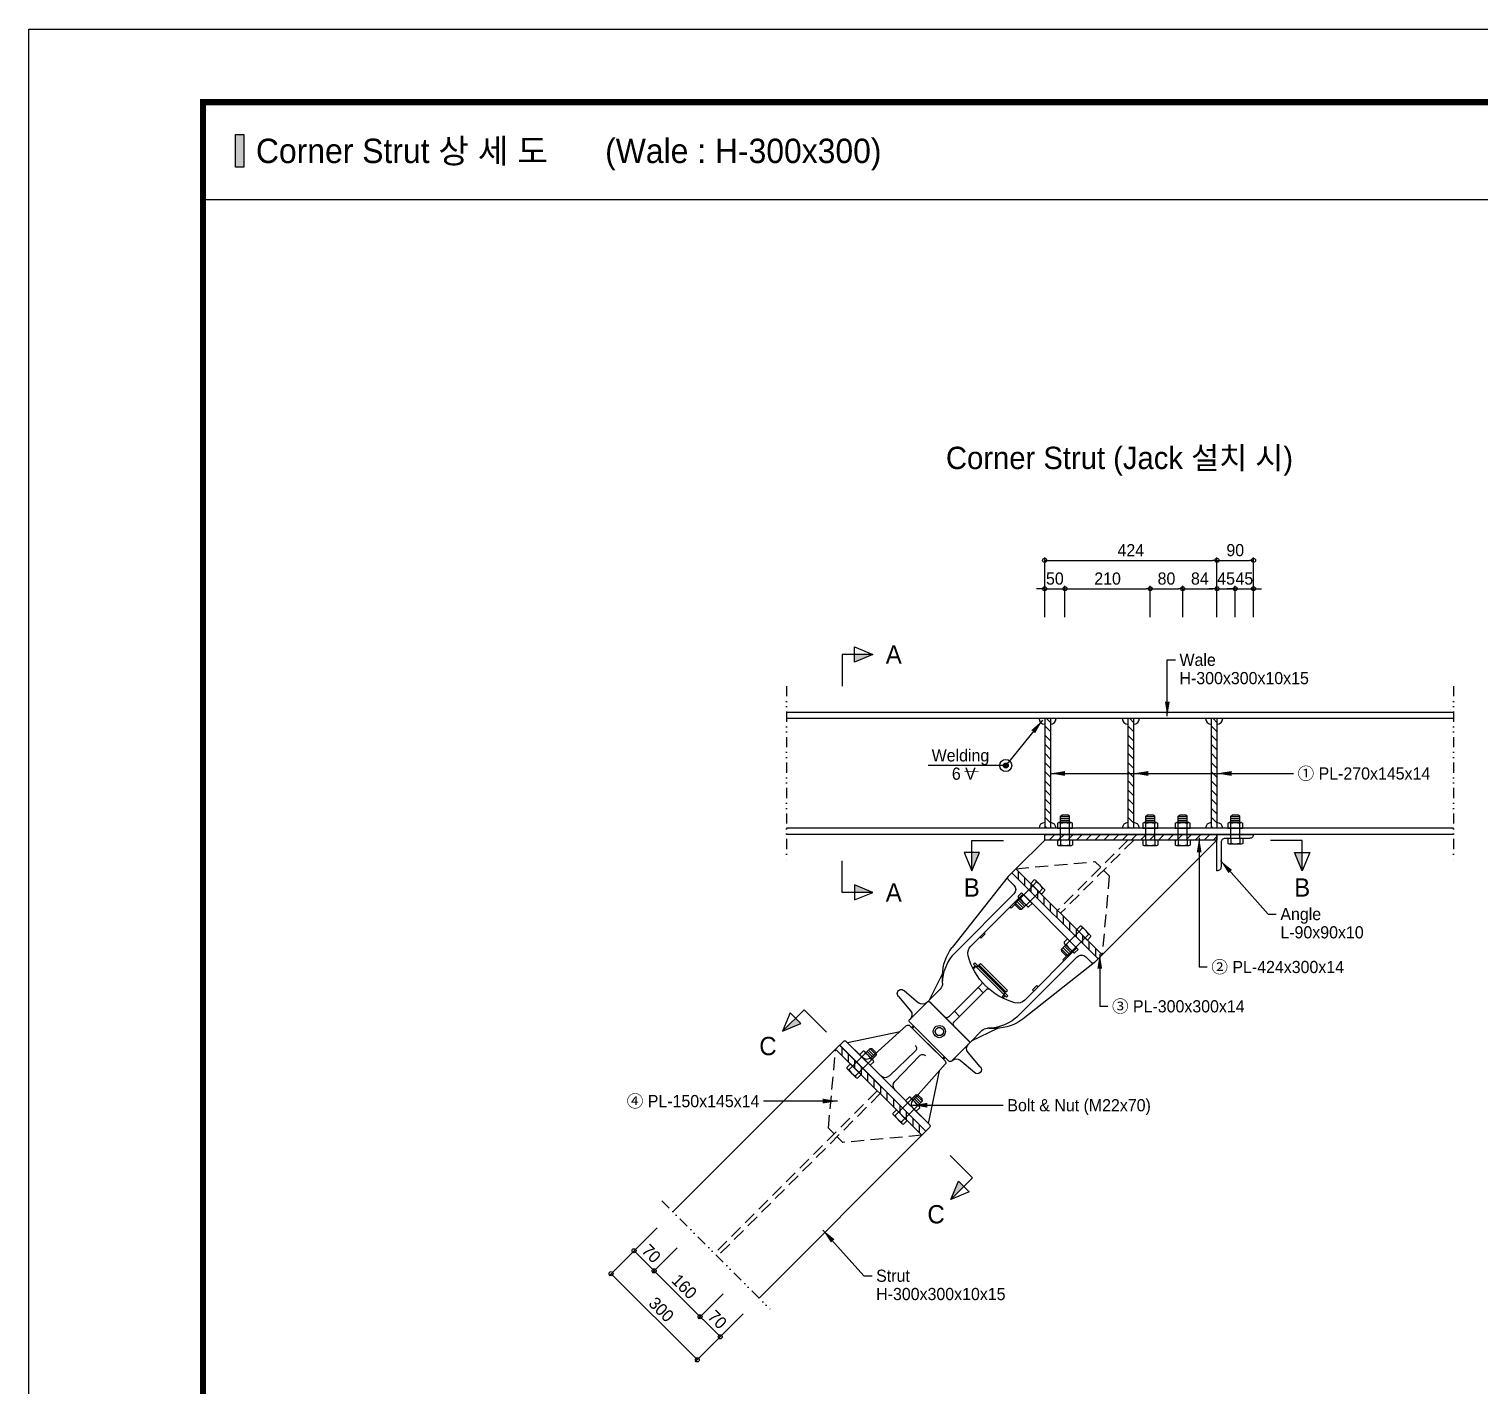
# Model space of a CAD drawing. Header units: millimetres. Extents: x 1073475 to 2890243, y -1340830 to -367733.
# Drawn here: x 2730453 to 2734023, y -371074 to -367733 of the extents above; entities that cross this region are included whole.
import ezdxf
from ezdxf.enums import TextEntityAlignment as Align

# ---------------------------------------------------------------- set-up
doc = ezdxf.new("R2010")
doc.units = ezdxf.units.MM
doc.header["$LTSCALE"] = 50
doc.header["$PDMODE"] = 3
doc.header["$PDSIZE"] = 100
doc.linetypes.add('DIVIDE', pattern=[1.25, 0.5, -0.25, 0, -0.25, 0, -0.25])
doc.linetypes.add('HIDDEN', pattern=[9.525, 6.35, -3.175])
doc.layers.get('Defpoints').update_dxf_attribs({"color": 151})
for name, color, linetype in [('11', 11, 'Continuous'), ('C-ANGLE', 1, 'Continuous'), ('C-BN', 1, 'Continuous'), ('C-BN-1', 1, 'Continuous'), ('C-CEN-DI', 1, 'DIVIDE'), ('C-DIM', 7, 'Continuous'), ('C-li', 41, 'Continuous'), ('C-PLATE', 135, 'Continuous'), ('C-ST-CEN', 1, 'HIDDEN'), ('C-TT', 9, 'Continuous'), ('C-WALE-1', 3, 'Continuous'), ('C-WALE-2', 1, 'Continuous'), ('C-WELDING', 41, 'Continuous'), ('C-단면', 7, 'Continuous'), ('TEX', 3, 'Continuous'), ('TEXT', 3, 'Continuous'), ('TITLE-2', 3, 'Continuous'), ('유압JACK', 2, 'Continuous')]:
    doc.layers.add(name, color=color, linetype=linetype)
doc.styles.add('RXHG', font='arial.ttf')
doc.styles.add('돋움', font='')
doc.styles.get('돋움').set_extended_font_data('Dotum')
doc.dimstyles.new('SAM-LE-LE-상', dxfattribs={"dimscale": 0.1, "dimtxt": 300, "dimasz": 360, "dimexe": 70, "dimexo": 0, "dimgap": 100, "dimtad": 1, "dimdec": 0, "dimzin": 0, "dimdsep": 46, "dimlunit": 6, "dimtxsty": '돋움', "dimblk": 'NONE', "dimcen": 100, "dimclrd": 8, "dimclre": 8, "dimclrt": 256, "dimadec": 0, "dimazin": 0, "dimtfac": 1, "dimtdec": 0, "dimtix": 1, "dimtmove": 2, "dimatfit": 3, "dimfxl": 70, "dimtolj": 1, "dimtzin": 0, "dimlwd": -1, "dimlwe": -1, "dimarcsym": 0})
doc.dimstyles.new('SAM-상', dxfattribs={"dimscale": 0.1, "dimtxt": 300, "dimasz": 100, "dimexe": 70, "dimexo": 0, "dimgap": 100, "dimtad": 1, "dimdec": 0, "dimzin": 0, "dimdsep": 46, "dimlunit": 6, "dimtxsty": '돋움', "dimblk": 'ORIGIN', "dimcen": 100, "dimclrd": 8, "dimclre": 8, "dimclrt": 1, "dimadec": 0, "dimazin": 0, "dimtfac": 1, "dimtdec": 0, "dimtix": 1, "dimtmove": 2, "dimatfit": 3, "dimfxl": 70, "dimtolj": 1, "dimtzin": 0, "dimlwd": -1, "dimlwe": -1, "dimarcsym": 0})

# ---------------------------------------------------------------- blocks, each defined once
blk = doc.blocks.new('dbox')
at = {"layer": '11'}
for p, q in [((4288, 57600), (81088, 57600)), ((4288, 1800), (4288, 57600))]:
    blk.add_line(p, q, dxfattribs=at)
at = {"layer": '11', "const_width": 150}
blk.add_lwpolyline([(81088, 1800), (4288, 1800), (4288, 57600), (81088, 57600)], close=True, dxfattribs=at)
at = {"layer": 'TEXT', "color": 7}
for p, q in [((0, 59400), (84100, 59400)), ((0, 0), (0, 59400))]:
    blk.add_line(p, q, dxfattribs=at)
at = {"layer": 'TEX', "color": 6, "linetype": 'Continuous', "style": 'RXHG', "width": 1}
for tag, p in [('일자', (76628, 15972)), ('축척', (76628, 13925)), ('설계번호', (76684, 12170))]:
    blk.add_attdef(tag, p, '', height=300, dxfattribs=at)
at = {"layer": 'TEX', "color": 7, "linetype": 'Continuous', "style": 'RXHG', "width": 1}
blk.add_attdef('파일명', (81840, 4453), '', height=300, rotation=90, dxfattribs=at)
at = {"layer": 'TEX', "linetype": 'Continuous', "style": 'RXHG', "width": 1}
for tag, p in [('도면명-1', (77799, 3389)), ('도면명-2', (77799, 2662))]:
    blk.add_attdef(tag, text='', height=400, dxfattribs=at).set_placement(p, align=Align.CENTER)
blk = doc.blocks.new('_Origin')
at = {"color": 0, "linetype": 'ByBlock', "lineweight": -2}
blk.add_line((0, 0), (-1, 0), dxfattribs=at)
blk.add_circle((0, 0), 0.5, dxfattribs=at)
blk = doc.blocks.new('*D489')
at = {"layer": 'C-DIM', "color": 8, "transparency": 16777216}
for p, q in [((2732162, -370847.1), (2732100.5, -370908.7)), ((2732147.8, -370946.1), (2732112.5, -370910.8)), ((2732211.5, -370896.6), (2732150, -370958.1))]:
    blk.add_line(p, q, dxfattribs=at)
at = {"layer": 'Defpoints', "color": 0, "transparency": 16777216}
for p in [(2732162, -370847.1), (2732105.4, -370903.7), (2732211.5, -370896.6)]:
    blk.add_point(p, dxfattribs=at)
at = {"layer": 'C-DIM', "color": 8, "transparency": 16777216, "xscale": 10, "yscale": 10, "zscale": 10}
for p, rotation in [((2732105.4, -370903.7), 135.0000000003913), ((2732154.9, -370953.2), 315.0000000003913)]:
    blk.add_blockref('_Origin', p, dxfattribs=dict(at, rotation=rotation))
at = {"layer": 'C-DIM', "color": 1, "transparency": 16777216, "insert": (2732147.9, -370910.8), "char_height": 30, "attachment_point": 5, "rotation": 315, "style": '돋움'}
blk.add_mtext('\\A1;70', dxfattribs=at)
blk = doc.blocks.new('*D490')
at = {"layer": 'C-DIM', "color": 8, "transparency": 16777216}
for p, q in [((2732048.8, -370734), (2731987.3, -370795.5)), ((2732098.3, -370896.6), (2731999.3, -370797.6)), ((2732162, -370847.1), (2732100.5, -370908.7))]:
    blk.add_line(p, q, dxfattribs=at)
at = {"layer": 'Defpoints', "color": 0, "transparency": 16777216}
for p in [(2732048.8, -370734), (2731992.3, -370790.6), (2732162, -370847.1)]:
    blk.add_point(p, dxfattribs=at)
at = {"layer": 'C-DIM', "color": 8, "transparency": 16777216, "xscale": 10, "yscale": 10, "zscale": 10}
for p, rotation in [((2731992.3, -370790.6), 135.0000000003913), ((2732105.4, -370903.7), 315.0000000003913)]:
    blk.add_blockref('_Origin', p, dxfattribs=dict(at, rotation=rotation))
at = {"layer": 'C-DIM', "color": 1, "transparency": 16777216, "insert": (2732066.5, -370829.4), "char_height": 30, "attachment_point": 5, "rotation": 315, "style": '돋움'}
blk.add_mtext('\\A1;160', dxfattribs=at)
blk = doc.blocks.new('*D491')
at = {"layer": 'C-DIM', "color": 8, "transparency": 16777216}
for p, q in [((2731999.3, -370684.5), (2731937.8, -370746)), ((2732048.8, -370734), (2731987.3, -370795.5)), ((2731985.2, -370783.5), (2731949.9, -370748.1))]:
    blk.add_line(p, q, dxfattribs=at)
at = {"layer": 'Defpoints', "color": 0, "transparency": 16777216}
for p in [(2731999.3, -370684.5), (2731942.8, -370741.1), (2732048.8, -370734)]:
    blk.add_point(p, dxfattribs=at)
at = {"layer": 'C-DIM', "color": 8, "transparency": 16777216, "xscale": 10, "yscale": 10, "zscale": 10}
for p, rotation in [((2731942.8, -370741.1), 135.0000000003913), ((2731992.3, -370790.6), 315.0000000003913)]:
    blk.add_blockref('_Origin', p, dxfattribs=dict(at, rotation=rotation))
at = {"layer": 'C-DIM', "color": 1, "transparency": 16777216, "insert": (2731985.2, -370748.1), "char_height": 30, "attachment_point": 5, "rotation": 315, "style": '돋움'}
blk.add_mtext('\\A1;70', dxfattribs=at)
blk = doc.blocks.new('*D492')
at = {"layer": 'C-DIM', "color": 8, "transparency": 16777216}
for p, q in [((2731942.8, -370741.1), (2731881.3, -370802.6)), ((2732091.3, -371002.7), (2731893.3, -370804.7)), ((2732154.9, -370953.2), (2732093.4, -371014.7))]:
    blk.add_line(p, q, dxfattribs=at)
at = {"layer": 'Defpoints', "color": 0, "transparency": 16777216}
for p in [(2731942.8, -370741.1), (2731886.2, -370797.6), (2732154.9, -370953.2)]:
    blk.add_point(p, dxfattribs=at)
at = {"layer": 'C-DIM', "color": 8, "transparency": 16777216, "xscale": 10, "yscale": 10, "zscale": 10}
for p, rotation in [((2731886.2, -370797.6), 135.0000000003913), ((2732098.3, -371009.8), 315.0000000003913)]:
    blk.add_blockref('_Origin', p, dxfattribs=dict(at, rotation=rotation))
at = {"layer": 'C-DIM', "color": 1, "transparency": 16777216, "insert": (2732010, -370886), "char_height": 30, "attachment_point": 5, "rotation": 315, "style": '돋움'}
blk.add_mtext('\\A1;300', dxfattribs=at)
blk = doc.blocks.new('_None')
blk = doc.blocks.new('A$C26452653')
at = {"layer": '유압JACK'}
for p, q in [((0, 600), (0, 587)), ((0, 600), (300, 600)), ((300, 600), (0, 600)), ((5, 582), (61.5, 582)), ((5, 582), (150, 582)), ((5, 582), (125.3, 582)), ((9, 582), (81.6, 471.2)), ((295, 582), (139.4, 582)), ((295, 582), (174.7, 582)), ((291, 582), (218.4, 471.2)), ((295, 582), (238.5, 582)), ((300, 600), (300, 587)), ((82.7, 449.7), (76.5, 567.8)), ((142.3, 479.2), (140.3, 567.3)), ((157.7, 479.2), (159.7, 567.3)), ((217.3, 449.7), (223.5, 567.8)), ((77.5, 434), (77.5, 431.8)), ((77.5, 431.8), (77.5, 372)), ((150, 438), (81.5, 438)), ((150, 444), (88.7, 444)), ((94.6, 444), (94.6, 438)), ((94.6, 444), (205.4, 444)), ((94.6, 438), (205.4, 438)), ((97.6, 444), (97.6, 438)), ((150, 444), (211.3, 444)), ((150, 438), (218.5, 438)), ((202.4, 444), (202.4, 438)), ((205.4, 444), (205.4, 438)), ((222.5, 434), (222.5, 431.8)), ((222.5, 431.8), (222.5, 372)), ((17.5, 413), (63.7, 416.9)), ((17.5, 393), (63.7, 389.1)), ((282.5, 413), (236.3, 416.9)), ((282.5, 393), (236.3, 389.1)), ((77.5, 363), (54.2, 295.5)), ((77.5, 374.2), (77.5, 372)), ((77.5, 373), (77.5, 372)), ((133.5, 368), (77.5, 368)), ((77.5, 368), (77.5, 327.3)), ((150, 368), (81.5, 368)), ((133.5, 368), (222.5, 368)), ((141, 247.2), (141, 360.5)), ((150, 368), (218.5, 368)), ((159, 247.2), (159, 360.5)), ((222.5, 374.2), (222.5, 372)), ((222.5, 373), (222.5, 372)), ((222.5, 368), (222.5, 327.3)), ((222.5, 363), (245.8, 295.5)), ((141, 341.4), (159, 341.4)), ((69.5, 311), (57.4, 298.8)), ((230.5, 311), (242.6, 298.8)), ((141, 258.7), (159, 258.7)), ((0, 13), (26, 234.5)), ((40, 33), (40, 244.1)), ((92.2, 226), (92.2, 221)), ((92.2, 226), (207.2, 226)), ((92.2, 221), (207.2, 221)), ((97.6, 234.2), (97.6, 226)), ((97.6, 226), (197, 226)), ((100.6, 235.2), (100.6, 226)), ((102.5, 226), (102.5, 221)), ((103, 226), (103, 221)), ((103, 221), (195, 221)), ((103, 218), (103, 213)), ((103, 218), (195, 218)), ((105, 221), (105, 218)), ((195, 221), (197, 221)), ((195, 221), (195, 218)), ((195, 218), (197, 218)), ((197, 226), (197, 221)), ((197, 226), (197, 221)), ((197, 226), (202.4, 226)), ((197, 218), (197, 213)), ((197.4, 226), (197.4, 221)), ((199.4, 235.2), (199.4, 226)), ((202.4, 234.2), (202.4, 226)), ((207.2, 226), (207.2, 221)), ((260, 33), (260, 244.1)), ((300, 13), (274, 234.5)), ((56, 21), (56, 199.5)), ((103, 213), (197, 213)), ((244, 21), (244, 199.5)), ((56, 168), (60, 168)), ((56, 153), (60, 153)), ((60, 168), (60, 153)), ((240, 168), (240, 153)), ((244, 168), (240, 168)), ((244, 153), (240, 153)), ((56, 63), (60, 63)), ((56, 48), (60, 48)), ((60, 48), (60, 63)), ((244, 63), (240, 63)), ((240, 48), (240, 63)), ((244, 48), (240, 48)), ((0, 13), (0, 0)), ((0, 0), (300, 0)), ((5, 18), (25, 18)), ((59, 18), (241, 18)), ((295, 18), (275, 18)), ((300, 13), (300, 0))]:
    blk.add_line(p, q, dxfattribs=at)
for centre, radius, start, end in [((5, 587), 5, 180, 270), ((61.5, 567), 15, 3, 90), ((125.3, 567), 15, 1.2674, 90), ((174.7, 567), 15, 90, 178.7326), ((238.5, 567), 15, 90, 177), ((295, 587), 5, 270, 0), ((132.3, 479), 10, 270, 1.2674), ((167.7, 479), 10, 178.7326, 270), ((62.5, 431.8), 15, 274.7636, 0), ((81.5, 434), 4, 90, 180), ((88.7, 450), 6, 183, 270), ((211.3, 450), 6, 270, 357), ((218.5, 434), 4, 0, 90), ((237.5, 431.8), 15, 180, 265.2364), ((17.5, 403), 10, 90, 270), ((150, 403), 15, 90, 270), ((150, 403), 10, 90, 270), ((150, 403), 15, 270, 90), ((150, 403), 10, 270, 90), ((282.5, 403), 10, 270, 90), ((62.5, 374.2), 15, 0, 85.2364), ((81.5, 372), 4, 180, 270), ((133.5, 360.5), 7.5, 0, 90), ((166.5, 360.5), 7.5, 90, 180), ((218.5, 372), 4, 270, 0), ((237.5, 374.2), 15, 94.7636, 180), ((57.5, 327.3), 20, 315.3602, 0), ((242.5, 327.3), 20, 180, 224.6398), ((135.2, 221.1), 110, 135, 172.9969), ((150, 236), 110, 135.3602, 180), ((150, 236), 110, 0, 44.6398), ((164.8, 221.1), 110, 7.0031, 45), ((81, 199.5), 25, 119.7623, 180), ((150, 78.8), 164, 90, 119.7623), ((136, 247.2), 5, 274.7518, 0), ((150, 78.8), 164, 60.2377, 90), ((164, 247.2), 5, 180, 265.2482), ((219, 199.5), 25, 0, 60.2377), ((5, 13), 5, 90, 180), ((25, 33), 15, 270, 0), ((59, 21), 3, 180, 270), ((241, 21), 3, 270, 0), ((275, 33), 15, 180, 270), ((295, 13), 5, 0, 90)]:
    blk.add_arc(centre, radius, start, end, dxfattribs=at)
blk = doc.blocks.new('A$C4EC31D71')
at = {"layer": 'C-BN-1'}
for p, q in [((-18.4, 25), (-18.4, 37.3)), ((-14.7, 39.1), (14.8, 39.1)), ((-10.9, 54.5), (-7.4, 57)), ((-10.9, 25), (-10.9, 54.5)), ((-10.9, 53.5), (11.1, 53.5)), ((-10.9, 48.5), (11.1, 48.5)), ((-10.9, 43.5), (11.1, 43.5)), ((-7.4, 57), (7.6, 57)), ((11.1, 54.5), (7.6, 57)), ((11.1, 25), (11.1, 54.5)), ((18.6, 37.3), (18.6, 25)), ((18.6, 25), (-18.4, 25)), ((-18.4, 0), (18.4, 0)), ((-18.4, 0), (-18.4, -12.3)), ((-10.9, 0), (-10.9, -14.1)), ((11.1, 0), (11.1, -14.1)), ((18.6, 0), (16.4, 0)), ((18.6, 0), (18.6, -12.3)), ((-14.7, -14.1), (14.8, -14.1))]:
    blk.add_line(p, q, dxfattribs=at)
at = {"layer": 'C-BN-1', "linetype": 'HIDDEN', "ltscale": 0.5}
for p, q in [((-10.9, 0), (-10.9, 25)), ((11.1, 0), (11.1, 25))]:
    blk.add_line(p, q, dxfattribs=at)
at = {"layer": 'C-BN-1'}
for centre, radius, start, end in [((-14.7, 34.2), 4.82, 38.9483, 141.0517), ((0.1, 4.4), 34.7, 71.5074, 108.4926), ((14.8, 34.2), 4.82, 38.9483, 141.0517), ((-14.7, -9.2), 4.82, 218.9483, 321.0517), ((0.1, 20.6), 34.7, 251.5074, 288.4926), ((14.8, -9.2), 4.82, 218.9483, 321.0517)]:
    blk.add_arc(centre, radius, start, end, dxfattribs=at)
blk = doc.blocks.new('A$C4D603F2C')
at = {"layer": 'C-BN'}
for p, q in [((-18.5, 0), (-18.5, 12.3)), ((-18.5, 0), (-16.3, 0)), ((18.5, 0), (-18.3, 0)), ((14.8, 14.1), (-14.8, 14.1)), ((-11, 0), (-11, 14.1)), ((11, 0), (11, 14.1)), ((18.5, 0), (18.5, 12.3)), ((-18.5, -29), (18.5, -29)), ((-18.5, -41.3), (-18.5, -29)), ((-11, -29), (-11, -58.5)), ((11, -29), (11, -58.5)), ((18.5, -29), (18.5, -41.3)), ((14.8, -43.1), (-14.8, -43.1)), ((11, -47.5), (-11, -47.5)), ((11, -52.5), (-11, -52.5)), ((11, -57.5), (-11, -57.5)), ((-11, -58.5), (-7.5, -61)), ((7.5, -61), (-7.5, -61)), ((11, -58.5), (7.5, -61))]:
    blk.add_line(p, q, dxfattribs=at)
at = {"layer": 'C-BN', "linetype": 'HIDDEN', "ltscale": 0.5}
for p, q in [((-11, 0), (-11, -29)), ((11, 0), (11, -29))]:
    blk.add_line(p, q, dxfattribs=at)
at = {"layer": 'C-BN'}
for centre, radius, start, end in [((-14.8, 9.2), 4.82, 38.9483, 141.0517), ((0, -20.6), 34.7, 71.5074, 108.4926), ((14.8, 9.2), 4.82, 38.9483, 141.0517), ((-14.8, -38.2), 4.82, 218.9483, 321.0517), ((0, -8.4), 34.7, 251.5074, 288.4926), ((14.8, -38.2), 4.82, 218.9483, 321.0517)]:
    blk.add_arc(centre, radius, start, end, dxfattribs=at)
blk = doc.blocks.new('*D526')
at = {"layer": 'C-DIM', "color": 8, "ltscale": 0.2, "transparency": 16777216}
for p, q in [((2732943.9, -369111.3), (2732933.9, -369111.3)), ((2732953.9, -369181.3), (2732953.9, -369104.3)), ((2732953.9, -369111.3), (2733003.8, -369111.3)), ((2733003.8, -369181.3), (2733003.8, -369104.3)), ((2733013.8, -369111.3), (2733023.8, -369111.3))]:
    blk.add_line(p, q, dxfattribs=at)
at = {"layer": 'Defpoints', "color": 0, "ltscale": 0.2, "transparency": 16777216}
for p in [(2733003.8, -369111.3), (2732953.9, -369181.3), (2733003.8, -369181.3)]:
    blk.add_point(p, dxfattribs=at)
at = {"layer": 'C-DIM', "color": 8, "ltscale": 0.2, "transparency": 16777216, "xscale": 10, "yscale": 10, "zscale": 10}
blk.add_blockref('_Origin', (2732953.9, -369111.3), dxfattribs=at)
at = {"layer": 'C-DIM', "color": 8, "ltscale": 0.2, "transparency": 16777216, "xscale": 10, "yscale": 10, "zscale": 10, "rotation": 180}
blk.add_blockref('_Origin', (2733003.8, -369111.3), dxfattribs=at)
at = {"layer": 'C-DIM', "color": 1, "ltscale": 0.2, "transparency": 16777216, "insert": (2732978.9, -369086.3), "char_height": 30, "attachment_point": 5, "style": '돋움'}
blk.add_mtext('\\A1;50', dxfattribs=at)
blk = doc.blocks.new('*D527')
at = {"layer": 'C-DIM', "color": 8, "ltscale": 0.2, "transparency": 16777216}
for p, q in [((2733003.8, -369181.3), (2733003.8, -369104.3)), ((2733013.8, -369111.3), (2733203.8, -369111.3)), ((2733213.8, -369181.3), (2733213.8, -369104.3))]:
    blk.add_line(p, q, dxfattribs=at)
at = {"layer": 'Defpoints', "color": 0, "ltscale": 0.2, "transparency": 16777216}
for p in [(2733213.8, -369111.3), (2733003.8, -369181.3), (2733213.8, -369181.3)]:
    blk.add_point(p, dxfattribs=at)
at = {"layer": 'C-DIM', "color": 8, "ltscale": 0.2, "transparency": 16777216, "xscale": 10, "yscale": 10, "zscale": 10, "rotation": 180}
blk.add_blockref('_Origin', (2733003.8, -369111.3), dxfattribs=at)
at = {"layer": 'C-DIM', "color": 8, "ltscale": 0.2, "transparency": 16777216, "xscale": 10, "yscale": 10, "zscale": 10}
blk.add_blockref('_Origin', (2733213.8, -369111.3), dxfattribs=at)
at = {"layer": 'C-DIM', "color": 1, "ltscale": 0.2, "transparency": 16777216, "insert": (2733108.8, -369086.3), "char_height": 30, "attachment_point": 5, "style": '돋움'}
blk.add_mtext('\\A1;210', dxfattribs=at)
blk = doc.blocks.new('*D528')
at = {"layer": 'C-DIM', "color": 8, "ltscale": 0.2, "transparency": 16777216}
for p, q in [((2733213.8, -369181.3), (2733213.8, -369104.3)), ((2733223.8, -369111.3), (2733283.8, -369111.3)), ((2733293.8, -369181.3), (2733293.8, -369104.3))]:
    blk.add_line(p, q, dxfattribs=at)
at = {"layer": 'Defpoints', "color": 0, "ltscale": 0.2, "transparency": 16777216}
for p in [(2733293.8, -369111.3), (2733213.8, -369181.3), (2733293.8, -369181.3)]:
    blk.add_point(p, dxfattribs=at)
at = {"layer": 'C-DIM', "color": 8, "ltscale": 0.2, "transparency": 16777216, "xscale": 10, "yscale": 10, "zscale": 10, "rotation": 180}
blk.add_blockref('_Origin', (2733213.8, -369111.3), dxfattribs=at)
at = {"layer": 'C-DIM', "color": 8, "ltscale": 0.2, "transparency": 16777216, "xscale": 10, "yscale": 10, "zscale": 10}
blk.add_blockref('_Origin', (2733293.8, -369111.3), dxfattribs=at)
at = {"layer": 'C-DIM', "color": 1, "ltscale": 0.2, "transparency": 16777216, "insert": (2733253.8, -369086.3), "char_height": 30, "attachment_point": 5, "style": '돋움'}
blk.add_mtext('\\A1;80', dxfattribs=at)
blk = doc.blocks.new('*D529')
at = {"layer": 'C-DIM', "color": 8, "ltscale": 0.2, "transparency": 16777216}
for p, q in [((2733293.8, -369181.3), (2733293.8, -369104.3)), ((2733303.8, -369111.3), (2733368.2, -369111.3)), ((2733378.2, -369181.3), (2733378.2, -369104.3))]:
    blk.add_line(p, q, dxfattribs=at)
at = {"layer": 'Defpoints', "color": 0, "ltscale": 0.2, "transparency": 16777216}
for p in [(2733378.2, -369111.3), (2733293.8, -369181.3), (2733378.2, -369181.3)]:
    blk.add_point(p, dxfattribs=at)
at = {"layer": 'C-DIM', "color": 8, "ltscale": 0.2, "transparency": 16777216, "xscale": 10, "yscale": 10, "zscale": 10, "rotation": 180}
blk.add_blockref('_Origin', (2733293.8, -369111.3), dxfattribs=at)
at = {"layer": 'C-DIM', "color": 8, "ltscale": 0.2, "transparency": 16777216, "xscale": 10, "yscale": 10, "zscale": 10}
blk.add_blockref('_Origin', (2733378.2, -369111.3), dxfattribs=at)
at = {"layer": 'C-DIM', "color": 1, "ltscale": 0.2, "transparency": 16777216, "insert": (2733336, -369086.3), "char_height": 30, "attachment_point": 5, "style": '돋움'}
blk.add_mtext('\\A1;84', dxfattribs=at)
blk = doc.blocks.new('*D530')
at = {"layer": 'C-DIM', "color": 8, "ltscale": 0.2, "transparency": 16777216}
for p, q in [((2733368.2, -369111.3), (2733358.2, -369111.3)), ((2733378.2, -369181.3), (2733378.2, -369104.3)), ((2733378.2, -369111.3), (2733423.1, -369111.3)), ((2733423.1, -369181.3), (2733423.1, -369104.3)), ((2733433.1, -369111.3), (2733443.1, -369111.3))]:
    blk.add_line(p, q, dxfattribs=at)
at = {"layer": 'Defpoints', "color": 0, "ltscale": 0.2, "transparency": 16777216}
for p in [(2733423.1, -369111.3), (2733378.2, -369181.3), (2733423.1, -369181.3)]:
    blk.add_point(p, dxfattribs=at)
at = {"layer": 'C-DIM', "color": 8, "ltscale": 0.2, "transparency": 16777216, "xscale": 10, "yscale": 10, "zscale": 10}
blk.add_blockref('_Origin', (2733378.2, -369111.3), dxfattribs=at)
at = {"layer": 'C-DIM', "color": 8, "ltscale": 0.2, "transparency": 16777216, "xscale": 10, "yscale": 10, "zscale": 10, "rotation": 180}
blk.add_blockref('_Origin', (2733423.1, -369111.3), dxfattribs=at)
at = {"layer": 'C-DIM', "color": 1, "ltscale": 0.2, "transparency": 16777216, "insert": (2733400.6, -369086.3), "char_height": 30, "attachment_point": 5, "style": '돋움'}
blk.add_mtext('\\A1;45', dxfattribs=at)
blk = doc.blocks.new('*D531')
at = {"layer": 'C-DIM', "color": 8, "ltscale": 0.2, "transparency": 16777216}
for p, q in [((2733413.1, -369111.3), (2733403.1, -369111.3)), ((2733423.1, -369181.3), (2733423.1, -369104.3)), ((2733423.1, -369111.3), (2733468.2, -369111.3)), ((2733468.2, -369181.3), (2733468.2, -369104.3)), ((2733478.2, -369111.3), (2733488.2, -369111.3))]:
    blk.add_line(p, q, dxfattribs=at)
at = {"layer": 'Defpoints', "color": 0, "ltscale": 0.2, "transparency": 16777216}
for p in [(2733468.2, -369111.3), (2733423.1, -369181.3), (2733468.2, -369181.3)]:
    blk.add_point(p, dxfattribs=at)
at = {"layer": 'C-DIM', "color": 8, "ltscale": 0.2, "transparency": 16777216, "xscale": 10, "yscale": 10, "zscale": 10}
blk.add_blockref('_Origin', (2733423.1, -369111.3), dxfattribs=at)
at = {"layer": 'C-DIM', "color": 8, "ltscale": 0.2, "transparency": 16777216, "xscale": 10, "yscale": 10, "zscale": 10, "rotation": 180}
blk.add_blockref('_Origin', (2733468.2, -369111.3), dxfattribs=at)
at = {"layer": 'C-DIM', "color": 1, "ltscale": 0.2, "transparency": 16777216, "insert": (2733445.6, -369086.3), "char_height": 30, "attachment_point": 5, "style": '돋움'}
blk.add_mtext('\\A1;45', dxfattribs=at)
blk = doc.blocks.new('*D532')
at = {"layer": 'C-DIM', "color": 8, "ltscale": 0.2, "transparency": 16777216}
for p, q in [((2732953.9, -369111.3), (2732953.9, -369034.3)), ((2732963.9, -369041.3), (2733368.2, -369041.3)), ((2733378.2, -369111.3), (2733378.2, -369034.3))]:
    blk.add_line(p, q, dxfattribs=at)
at = {"layer": 'Defpoints', "color": 0, "ltscale": 0.2, "transparency": 16777216}
for p in [(2733378.2, -369041.3), (2732953.9, -369111.3), (2733378.2, -369111.3)]:
    blk.add_point(p, dxfattribs=at)
at = {"layer": 'C-DIM', "color": 8, "ltscale": 0.2, "transparency": 16777216, "xscale": 10, "yscale": 10, "zscale": 10, "rotation": 180}
blk.add_blockref('_Origin', (2732953.9, -369041.3), dxfattribs=at)
at = {"layer": 'C-DIM', "color": 8, "ltscale": 0.2, "transparency": 16777216, "xscale": 10, "yscale": 10, "zscale": 10}
blk.add_blockref('_Origin', (2733378.2, -369041.3), dxfattribs=at)
at = {"layer": 'C-DIM', "color": 1, "ltscale": 0.2, "transparency": 16777216, "insert": (2733166, -369016.3), "char_height": 30, "attachment_point": 5, "style": '돋움'}
blk.add_mtext('\\A1;424', dxfattribs=at)
blk = doc.blocks.new('*D533')
at = {"layer": 'C-DIM', "color": 8, "ltscale": 0.2, "transparency": 16777216}
for p, q in [((2733378.2, -369111.3), (2733378.2, -369034.3)), ((2733388.2, -369041.3), (2733458.2, -369041.3)), ((2733468.2, -369111.3), (2733468.2, -369034.3))]:
    blk.add_line(p, q, dxfattribs=at)
at = {"layer": 'Defpoints', "color": 0, "ltscale": 0.2, "transparency": 16777216}
for p in [(2733468.2, -369041.3), (2733378.2, -369111.3), (2733468.2, -369111.3)]:
    blk.add_point(p, dxfattribs=at)
at = {"layer": 'C-DIM', "color": 8, "ltscale": 0.2, "transparency": 16777216, "xscale": 10, "yscale": 10, "zscale": 10, "rotation": 180}
blk.add_blockref('_Origin', (2733378.2, -369041.3), dxfattribs=at)
at = {"layer": 'C-DIM', "color": 8, "ltscale": 0.2, "transparency": 16777216, "xscale": 10, "yscale": 10, "zscale": 10}
blk.add_blockref('_Origin', (2733468.2, -369041.3), dxfattribs=at)
at = {"layer": 'C-DIM', "color": 1, "ltscale": 0.2, "transparency": 16777216, "insert": (2733423.2, -369016.3), "char_height": 30, "attachment_point": 5, "style": '돋움'}
blk.add_mtext('\\A1;90', dxfattribs=at)

msp = doc.modelspace()

# ---------------------------------------------------------------- hatches: boundary and pattern name
at = {"layer": 'C-DIM'}
h = msp.add_hatch(color=1, dxfattribs=at)
edge = h.paths.add_edge_path()
edge.add_arc((2732858, -369546.5), 6.17, 0, 360)
at = {"layer": 'C-PLATE'}
h = msp.add_hatch(dxfattribs=at)
h.set_pattern_fill('ANSI31', color=256, scale=5, style=0)
h.set_pattern_definition([(135, (557080.496, -113913.653), (11.22532015, 11.22532015), [])])
h.paths.add_polyline_path([(2732953.9, -369430.9), (2732967.9, -369430.9), (2732967.9, -369700.9), (2732953.9, -369700.9)])
h = msp.add_hatch(dxfattribs=at)
h.set_pattern_fill('ANSI31', color=256, scale=5, style=0)
h.set_pattern_definition([(135, (557285.628, -113913.653), (11.22532015, 11.22532015), [])])
h.paths.add_polyline_path([(2733159, -369430.9), (2733173, -369430.9), (2733173, -369700.9), (2733159, -369700.9)])
h = msp.add_hatch(dxfattribs=at)
h.set_pattern_fill('ANSI31', color=256, scale=5, style=0)
h.set_pattern_definition([(135, (557490.76, -113913.653), (11.22532015, 11.22532015), [])])
h.paths.add_polyline_path([(2733364.2, -369430.9), (2733378.2, -369430.9), (2733378.2, -369700.9), (2733364.2, -369700.9)])
h = msp.add_hatch(dxfattribs=at)
h.set_pattern_fill('ANSI31', color=256, scale=5, angle=90, style=0)
h.set_pattern_definition([(45, (554850.65, -114531.656), (11.22532015, -11.22532015), [])])
h.paths.add_polyline_path([(2732953.9, -369729.9), (2732953.9, -369715.9), (2733378.2, -369715.9), (2733378.2, -369729.9)])
h = msp.add_hatch(dxfattribs=at)
h.set_pattern_fill('ANSI31', color=256, scale=5, angle=45, style=0)
h.set_pattern_definition([(90, (2732873.298, -370022.68), (-15.875, 3e-15), [])])
h.paths.add_polyline_path([(2732883.2, -369800.6), (2733095.3, -370012.8), (2733085.4, -370022.7), (2732873.3, -369810.5)])
h = msp.add_hatch(dxfattribs=at)
h.set_pattern_fill('ANSI31', color=256, scale=5, angle=45, style=0)
h.set_pattern_definition([(90, (2732439.135, -370456.844), (-15.875, 3e-15), [])])
h.paths.add_polyline_path([(2732449, -370234.8), (2732661.2, -370446.9), (2732651.3, -370456.8), (2732439.1, -370244.7)])
at = {"layer": 'C-단면'}
for points in [[(2732530.8, -369273.1), (2732485.5, -369273.1), (2732485.5, -369291.7)], [(2732774.4, -369806), (2732774.4, -369760.8), (2732793, -369760.8)], [(2733588, -369806), (2733588, -369760.8), (2733569.3, -369760.8)], [(2732530.8, -369858.8), (2732485.5, -369858.8), (2732485.5, -369840.1)], [(2732308.6, -370200.8), (2732340.6, -370168.8), (2732353.8, -370182)], [(2732722.8, -370614.9), (2732754.7, -370582.9), (2732741.5, -370569.8)]]:
    msp.add_hatch(color=256, dxfattribs=at).paths.add_polyline_path(points)
at = {"layer": 'TITLE-2'}
msp.add_hatch(color=2, dxfattribs=at).paths.add_polyline_path([(2730961.6, -368073.1), (2730981.6, -368073.1), (2730981.6, -367993.1), (2730961.6, -367993.1)])

# ---------------------------------------------------------------- linework, layer by layer
at = {"layer": 'C-ANGLE'}
msp.add_lwpolyline([(2733388.2, -369795.9, -0.414214), (2733378.2, -369805.9), (2733378.2, -369805.9), (2733378.2, -369715.9), (2733468.2, -369715.9), (2733468.2, -369715.9, -0.414214), (2733458.2, -369725.9), (2733398.2, -369725.9, 0.414214), (2733388.2, -369735.9)], format="xyb", close=True, dxfattribs=at)
at = {"layer": 'C-BN', "linetype": 'HIDDEN', "ltscale": 0.5}
for p, q in [((2732924.9, -369842.3), (2732902.2, -369864.9)), ((2732940.4, -369857.9), (2732917.8, -369880.5)), ((2733038.1, -369955.6), (2733015.5, -369978.2)), ((2733053.7, -369971.1), (2733031, -369993.8)), ((2732480.8, -370286.4), (2732503.4, -370263.7)), ((2732496.3, -370301.9), (2732519, -370279.3)), ((2732594.1, -370399.6), (2732616.7, -370377)), ((2732609.6, -370415.2), (2732632.2, -370392.6))]:
    msp.add_line(p, q, dxfattribs=at)
at = {"layer": 'C-BN'}
for p, q in [((2732919.5, -369837), (2732928.2, -369828.3)), ((2732919.5, -369837), (2732921.1, -369838.6)), ((2732945.7, -369863.2), (2732919.7, -369837.1)), ((2732924.9, -369842.3), (2732934.8, -369832.4)), ((2732953, -369850.6), (2732932.1, -369829.7)), ((2732940.4, -369857.9), (2732950.3, -369847.9)), ((2732902.2, -369864.9), (2732881.4, -369885.8)), ((2732881.4, -369885.8), (2732882.1, -369890)), ((2732897.6, -369900.6), (2732882.1, -369885.1)), ((2732901.2, -369897.1), (2732885.6, -369881.5)), ((2732888.2, -369868.3), (2732896.9, -369859.6)), ((2732904.7, -369893.6), (2732889.1, -369878)), ((2732910.5, -369893.1), (2732889.6, -369872.2)), ((2732896.9, -369859.6), (2732923.1, -369885.8)), ((2732917.8, -369880.5), (2732896.9, -369901.3)), ((2732923.1, -369885.8), (2732914.4, -369894.5)), ((2732945.7, -369863.2), (2732954.4, -369854.5)), ((2732892.7, -369900.6), (2732882.1, -369890)), ((2732896.9, -369901.3), (2732892.7, -369900.6)), ((2733032.8, -369950.3), (2733041.5, -369941.6)), ((2733032.8, -369950.3), (2733058.8, -369976.3)), ((2733038.1, -369955.6), (2733048.1, -369945.6)), ((2733045.4, -369943), (2733066.3, -369963.8)), ((2733015.5, -369978.2), (2732994.6, -369999.1)), ((2733010.2, -369972.9), (2733001.5, -369981.6)), ((2733002.4, -369991.3), (2733018, -370006.8)), ((2733002.9, -369985.5), (2733023.8, -370006.3)), ((2733036.4, -369999.1), (2733010.2, -369972.9)), ((2733031, -369993.8), (2733010.2, -370014.6)), ((2733053.7, -369971.1), (2733063.6, -369961.2)), ((2733059, -369976.4), (2733057.4, -369974.9)), ((2733059, -369976.4), (2733067.7, -369967.8)), ((2732994.6, -369999.1), (2732995.3, -370003.3)), ((2732995.3, -369998.4), (2733010.9, -370013.9)), ((2732995.3, -370003.3), (2733005.9, -370013.9)), ((2732998.9, -369994.8), (2733014.4, -370010.4)), ((2733010.2, -370014.6), (2733005.9, -370013.9)), ((2733027.7, -370007.7), (2733036.4, -369999.1)), ((2732503.4, -370263.7), (2732524.3, -370242.9)), ((2732539.1, -370259.1), (2732523.6, -370243.6)), ((2732524.3, -370242.9), (2732528.5, -370243.6)), ((2732539.1, -370254.2), (2732528.5, -370243.6)), ((2732506.8, -370249.8), (2732498.1, -370258.4)), ((2732498.1, -370258.4), (2732524.3, -370284.6)), ((2732531.6, -370272), (2732510.7, -370251.1)), ((2732532.1, -370266.2), (2732516.5, -370250.7)), ((2732519, -370279.3), (2732539.8, -370258.4)), ((2732535.6, -370262.7), (2732520, -370247.1)), ((2732524.3, -370284.6), (2732532.9, -370275.9)), ((2732539.8, -370258.4), (2732539.1, -370254.2)), ((2732475.5, -370281.1), (2732466.8, -370289.7)), ((2732489.1, -370314.5), (2732468.2, -370293.7)), ((2732480.8, -370286.4), (2732470.8, -370296.3)), ((2732475.5, -370281.1), (2732477, -370282.6)), ((2732501.6, -370307.2), (2732475.6, -370281.2)), ((2732496.3, -370301.9), (2732486.4, -370311.9)), ((2732501.6, -370307.2), (2732493, -370315.9)), ((2732611.4, -370371.7), (2732620.1, -370363)), ((2732637.5, -370397.9), (2732611.4, -370371.7)), ((2732616.7, -370377), (2732637.5, -370356.1)), ((2732624, -370364.4), (2732644.8, -370385.3)), ((2732629.8, -370363.9), (2732645.3, -370379.5)), ((2732632.2, -370392.6), (2732653.1, -370371.7)), ((2732633.3, -370360.4), (2732648.9, -370375.9)), ((2732636.8, -370356.9), (2732652.4, -370372.4)), ((2732637.5, -370356.1), (2732641.8, -370356.9)), ((2732641.8, -370356.9), (2732652.4, -370367.5)), ((2732653.1, -370371.7), (2732652.4, -370367.5)), ((2732588.8, -370394.3), (2732580.1, -370403)), ((2732581.5, -370406.9), (2732602.3, -370427.8)), ((2732594.1, -370399.6), (2732584.1, -370409.6)), ((2732588.8, -370394.3), (2732614.8, -370420.4)), ((2732609.6, -370415.2), (2732599.7, -370425.1)), ((2732614.9, -370420.5), (2732606.2, -370429.2)), ((2732614.9, -370420.5), (2732613.4, -370418.9)), ((2732646.2, -370389.2), (2732637.5, -370397.9))]:
    msp.add_line(p, q, dxfattribs=at)
for centre, radius, start, end in [((2732928.7, -369833.1), 4.82, 353.9483, 96.0517), ((2732918, -369864.7), 34.7, 26.5074, 63.4926), ((2732949.6, -369854), 4.82, 353.9483, 96.0517), ((2732893, -369868.8), 4.82, 173.9483, 276.0517), ((2732924.6, -369858.1), 34.7, 206.5074, 243.4926), ((2732913.9, -369889.7), 4.82, 173.9483, 276.0517), ((2733042, -369946.4), 4.82, 353.9483, 96.0517), ((2733031.3, -369977.9), 34.7, 26.5074, 63.4926), ((2733006.3, -369982.1), 4.82, 173.9483, 276.0517), ((2733037.9, -369971.4), 34.7, 206.5074, 243.4926), ((2733062.9, -369967.2), 4.82, 353.9483, 96.0517), ((2733027.2, -370002.9), 4.82, 173.9483, 276.0517), ((2732507.3, -370254.6), 4.82, 353.9483, 96.0517), ((2732496.6, -370286.1), 34.7, 26.5074, 63.4926), ((2732528.2, -370275.4), 4.82, 353.9483, 96.0517), ((2732471.6, -370290.2), 4.82, 173.9483, 276.0517), ((2732503.1, -370279.6), 34.7, 206.5074, 243.4926), ((2732492.5, -370311.1), 4.82, 173.9483, 276.0517), ((2732620.6, -370367.8), 4.82, 353.9483, 96.0517), ((2732609.9, -370399.4), 34.7, 26.5074, 63.4926), ((2732641.4, -370388.7), 4.82, 353.9483, 96.0517), ((2732584.9, -370403.5), 4.82, 173.9483, 276.0517), ((2732616.4, -370392.8), 34.7, 206.5074, 243.4926), ((2732605.7, -370424.4), 4.82, 173.9483, 276.0517)]:
    msp.add_arc(centre, radius, start, end, dxfattribs=at)
at = {"layer": 'C-CEN-DI', "linetype": 'DIVIDE'}
for p, q in [((2732318.1, -369351), (2732318.1, -369780.9)), ((2733960.3, -369351), (2733960.3, -369780.9)), ((2732011.3, -370618.3), (2732277.6, -370884.7))]:
    msp.add_line(p, q, dxfattribs=at)
at = {"layer": 'C-DIM', "color": 1, "const_width": 2}
msp.add_lwpolyline([(2732756.3, -369560.7), (2732791.7, -369560.7)], dxfattribs=at)
at = {"layer": 'C-DIM', "color": 1}
for radius in [14.8, 6.17]:
    msp.add_circle((2732858, -369546.5), radius, dxfattribs=at)
at = {"layer": 'C-li'}
msp.add_line((2730881.6, -368153.1), (2737920.3, -368153.1), dxfattribs=at)
at = {"layer": 'C-PLATE'}
for p, q in [((2732953.9, -369431), (2732953.9, -369700.9)), ((2732967.9, -369431), (2732967.9, -369700.9)), ((2733159, -369431), (2733159, -369700.9)), ((2733173, -369431), (2733173, -369700.9)), ((2733364.2, -369431), (2733364.2, -369700.9)), ((2733378.2, -369431), (2733378.2, -369700.9))]:
    msp.add_line(p, q, dxfattribs=at)
for points in [[(2733378.2, -369715.9), (2733378.2, -369729.9), (2732953.9, -369729.9), (2732953.9, -369715.9)], [(2732883.2, -369800.6), (2733095.3, -370012.8), (2733085.4, -370022.7), (2732873.3, -369810.5)], [(2732449, -370234.8), (2732661.2, -370446.9), (2732651.3, -370456.8), (2732439.1, -370244.7)]]:
    msp.add_lwpolyline(points, close=True, dxfattribs=at)
at = {"layer": 'C-ST-CEN', "ltscale": 0.1}
for p, q in [((2733159, -369729.9), (2732985.7, -369903.2)), ((2733173.1, -369729.9), (2732992.8, -369910.3)), ((2732541.7, -370347.2), (2732140.9, -370748)), ((2732548.7, -370354.3), (2732148, -370755.1))]:
    msp.add_line(p, q, dxfattribs=at)
for points in [[(2732883.2, -369800.6), (2733077.7, -369783), (2733091.8, -369797.1)], [(2733098.9, -369804.2), (2733113, -369818.3), (2733095.3, -370012.8)], [(2732435.6, -370453.3), (2732421.5, -370439.2), (2732439.1, -370244.7)], [(2732651.3, -370456.8), (2732456.8, -370474.5), (2732442.7, -370460.4)]]:
    msp.add_lwpolyline(points, dxfattribs=at)
at = {"layer": 'C-WALE-1'}
for p, q in [((2733960.3, -369415.9), (2732318.1, -369415.9)), ((2733960.3, -369715.9), (2732318.1, -369715.9)), ((2732953.9, -369729.9), (2732883.2, -369800.6)), ((2733378.2, -369729.9), (2733095.3, -370012.8)), ((2732439.1, -370244.7), (2732038.4, -370645.5)), ((2732651.3, -370456.8), (2732250.5, -370857.6))]:
    msp.add_line(p, q, dxfattribs=at)
at = {"layer": 'C-WALE-2'}
for p, q in [((2733960.3, -369430.9), (2732318.1, -369430.9)), ((2733960.3, -369700.9), (2732318.1, -369700.9))]:
    msp.add_line(p, q, dxfattribs=at)
at = {"layer": 'C-WELDING'}
for centre, start, end in [((2732953.9, -369430.9), 180, 270), ((2732967.9, -369430.9), 270, 0), ((2733159, -369430.9), 180, 270), ((2733173, -369430.9), 270, 0), ((2733364.2, -369430.9), 180, 270), ((2733378.2, -369430.9), 270, 0), ((2732953.9, -369700.9), 90, 180), ((2732967.9, -369700.9), 0, 90), ((2733159, -369700.9), 90, 180), ((2733173, -369700.9), 0, 90), ((2733364.2, -369700.9), 90, 180), ((2733378.2, -369700.9), 0, 90)]:
    msp.add_arc(centre, 14, start, end, dxfattribs=at)
at = {"layer": 'C-단면'}
for points in [[(2732530.8, -369273.1), (2732455.5, -369273.1), (2732455.5, -369351)], [(2732774.4, -369806), (2732774.4, -369730.8), (2732852.3, -369730.8)], [(2733588, -369806), (2733588, -369730.8), (2733510.1, -369730.8)], [(2732530.8, -369858.8), (2732455.5, -369858.8), (2732455.5, -369780.9)], [(2732308.6, -370200.8), (2732361.8, -370147.6), (2732416.9, -370202.7)], [(2732722.8, -370614.9), (2732776, -370561.7), (2732720.9, -370506.6)]]:
    msp.add_lwpolyline(points, dxfattribs=at)
for points in [[(2732530.8, -369273.1), (2732485.5, -369291.7), (2732485.5, -369254.4)], [(2732774.4, -369806), (2732793, -369760.8), (2732755.7, -369760.8)], [(2733588, -369806), (2733569.3, -369760.8), (2733606.6, -369760.8)], [(2732530.8, -369858.8), (2732485.5, -369840.1), (2732485.5, -369877.4)], [(2732308.6, -370200.8), (2732353.8, -370182), (2732327.4, -370155.6)], [(2732722.8, -370614.9), (2732741.5, -370569.8), (2732767.9, -370596.1)]]:
    msp.add_lwpolyline(points, close=True, dxfattribs=at)
at = {"layer": 'TITLE-2', "color": 2}
msp.add_lwpolyline([(2730961.6, -368073.1), (2730961.6, -367993.1), (2730981.6, -367993.1), (2730981.6, -368073.1)], close=True, dxfattribs=at)

# ---------------------------------------------------------------- block references
at = {"xscale": 0.1, "yscale": 0.1, "zscale": 0.1}
msp.add_blockref('dbox', (2730452.7, -373673.1), dxfattribs=at)
at = {"xscale": -1, "rotation": 180}
for p in [(2733003.9, -369729.9), (2733213.9, -369729.9), (2733293.9, -369729.9)]:
    msp.add_blockref('A$C4D603F2C', p, dxfattribs=at)
at = {"layer": 'C-DIM', "xscale": -1}
msp.add_blockref('A$C4EC31D71', (2733423.2, -369725.9), dxfattribs=at)
at = {"layer": '유압JACK', "xscale": -1, "rotation": 134.9999999999999}
msp.add_blockref('A$C26452653', (2732873.3, -369810.5), dxfattribs=at)

# ---------------------------------------------------------------- texts
at = {"layer": 'C-DIM', "color": 1, "style": '돋움'}
for s, p in [('Wale', (2733285.9, -369286.2)), ('H-300x300x10x15', (2733285.9, -369331.2)), ('Welding', (2732675.6, -369521.5)), ('① PL-270x145x14', (2733576.6, -369566)), ('Angle', (2733534.3, -369912.1)), ('L-90x90x10', (2733534.3, -369957.1)), ('② PL-424x300x14', (2733364.3, -370042.5)), ('③ PL-300x300x14', (2733119.5, -370139.3)), ('Bolt & Nut (M22x70)', (2732862, -370382.9)), ('Strut', (2732538.9, -370802.7)), ('H-300x300x10x15', (2732538.9, -370847.7))]:
    msp.add_text(s, height=30, dxfattribs=at).set_placement(p, align=Align.MIDDLE_LEFT)
msp.add_text('6 V', height=30, dxfattribs=at).set_placement((2732754.8, -369566.5), align=Align.MIDDLE_CENTER)
msp.add_text('④ PL-150x145x14', height=30, dxfattribs=at).set_placement((2732251.4, -370372.7), align=Align.MIDDLE_RIGHT)
at = {"layer": 'C-TT', "style": '돋움'}
msp.add_text('Corner Strut (Jack 설치 시)', height=55, dxfattribs=at).set_placement((2733138.1, -368793.8), align=Align.MIDDLE)
at = {"layer": 'C-단면', "style": '돋움'}
for s, p in [('A', (2732582.2, -369273.1)), ('A', (2732582.2, -369858.8)), ('B', (2732774.4, -369846.7)), ('B', (2733588, -369846.7)), ('C', (2732272.3, -370237.1)), ('C', (2732686.4, -370651.3))]:
    msp.add_text(s, height=45, dxfattribs=at).set_placement(p, align=Align.MIDDLE)
at = {"layer": 'TITLE-2', "style": '돋움'}
for s, p in [('Corner Strut 상 세 도', (2731011.6, -368033.1)), ('(Wale : H-300x300)', (2731871.5, -368033.1))]:
    msp.add_text(s, height=60, dxfattribs=at).set_placement(p, align=Align.MIDDLE_LEFT)

# ---------------------------------------------------------------- dimensions: what is measured, and where the dimension line sits
at = {"layer": 'C-DIM', "ltscale": 0.2}
for base, p1, p2, picture, middle in [((2733378.2, -369041.3), (2732953.9, -369111.3), (2733378.2, -369111.3), '*D532', (2733166, -369016.3)), ((2733468.2, -369041.3), (2733378.2, -369111.3), (2733468.2, -369111.3), '*D533', (2733423.2, -369016.3)), ((2733003.8, -369111.3), (2732953.9, -369181.3), (2733003.8, -369181.3), '*D526', (2732978.9, -369086.3)), ((2733213.8, -369111.3), (2733003.8, -369181.3), (2733213.8, -369181.3), '*D527', (2733108.8, -369086.3)), ((2733293.8, -369111.3), (2733213.8, -369181.3), (2733293.8, -369181.3), '*D528', (2733253.8, -369086.3)), ((2733378.2, -369111.3), (2733293.8, -369181.3), (2733378.2, -369181.3), '*D529', (2733336, -369086.3)), ((2733423.1, -369111.3), (2733378.2, -369181.3), (2733423.1, -369181.3), '*D530', (2733400.6, -369086.3)), ((2733468.2, -369111.3), (2733423.1, -369181.3), (2733468.2, -369181.3), '*D531', (2733445.6, -369086.3))]:
    dim = msp.add_linear_dim(base=base, p1=p1, p2=p2, dimstyle='SAM-상', override={"dimexo": 0}, dxfattribs=at)
    dim.commit()
    dim.dimension.update_dxf_attribs({"geometry": picture, "text_midpoint": middle})
at = {"layer": 'C-DIM'}
for base, p1, p2, picture, middle in [((2731942.8, -370741.1), (2732048.8, -370734), (2731999.3, -370684.5), '*D491', (2731985.2, -370748.1)), ((2731886.2, -370797.6), (2732154.9, -370953.2), (2731942.8, -370741.1), '*D492', (2732010, -370886)), ((2731992.3, -370790.6), (2732162, -370847.1), (2732048.8, -370734), '*D490', (2732066.5, -370829.4)), ((2732105.4, -370903.7), (2732211.5, -370896.6), (2732162, -370847.1), '*D489', (2732147.9, -370910.8))]:
    dim = msp.add_linear_dim(base=base, p1=p1, p2=p2, angle=135, dimstyle='SAM-상', dxfattribs=at)
    dim.commit()
    dim.dimension.update_dxf_attribs({"geometry": picture, "text_midpoint": middle})

# ---------------------------------------------------------------- leaders
for points in [[(2733255.9, -369425.3), (2733255.9, -369286.2), (2733275.9, -369286.2)], [(2732948.5, -369435.2), (2732858, -369546.5), (2732666.7, -369546.5)], [(2732967.9, -369566), (2733082.3, -369566), (2733566.6, -369566)], [(2733173, -369566), (2733546.6, -369566), (2733566.6, -369566)], [(2733378.2, -369566), (2733546.6, -369566), (2733566.6, -369566)], [(2733334.3, -369724.4), (2733334.3, -370042.5), (2733354.3, -370042.5)], [(2733386.9, -369780.6), (2733504.3, -369912.1), (2733524.3, -369912.1)], [(2733089.5, -370011), (2733089.5, -370139.3), (2733109.5, -370139.3)], [(2732443.5, -370372.7), (2732281.4, -370372.7), (2732261.4, -370372.7)], [(2732629.3, -370382.9), (2732832, -370382.9), (2732852, -370382.9)], [(2732407.8, -370690.1), (2732508.9, -370802.7), (2732528.9, -370802.7)]]:
    msp.add_leader(points, dimstyle='SAM-LE-LE-상', dxfattribs=at)

doc.saveas('drawing.dxf')
